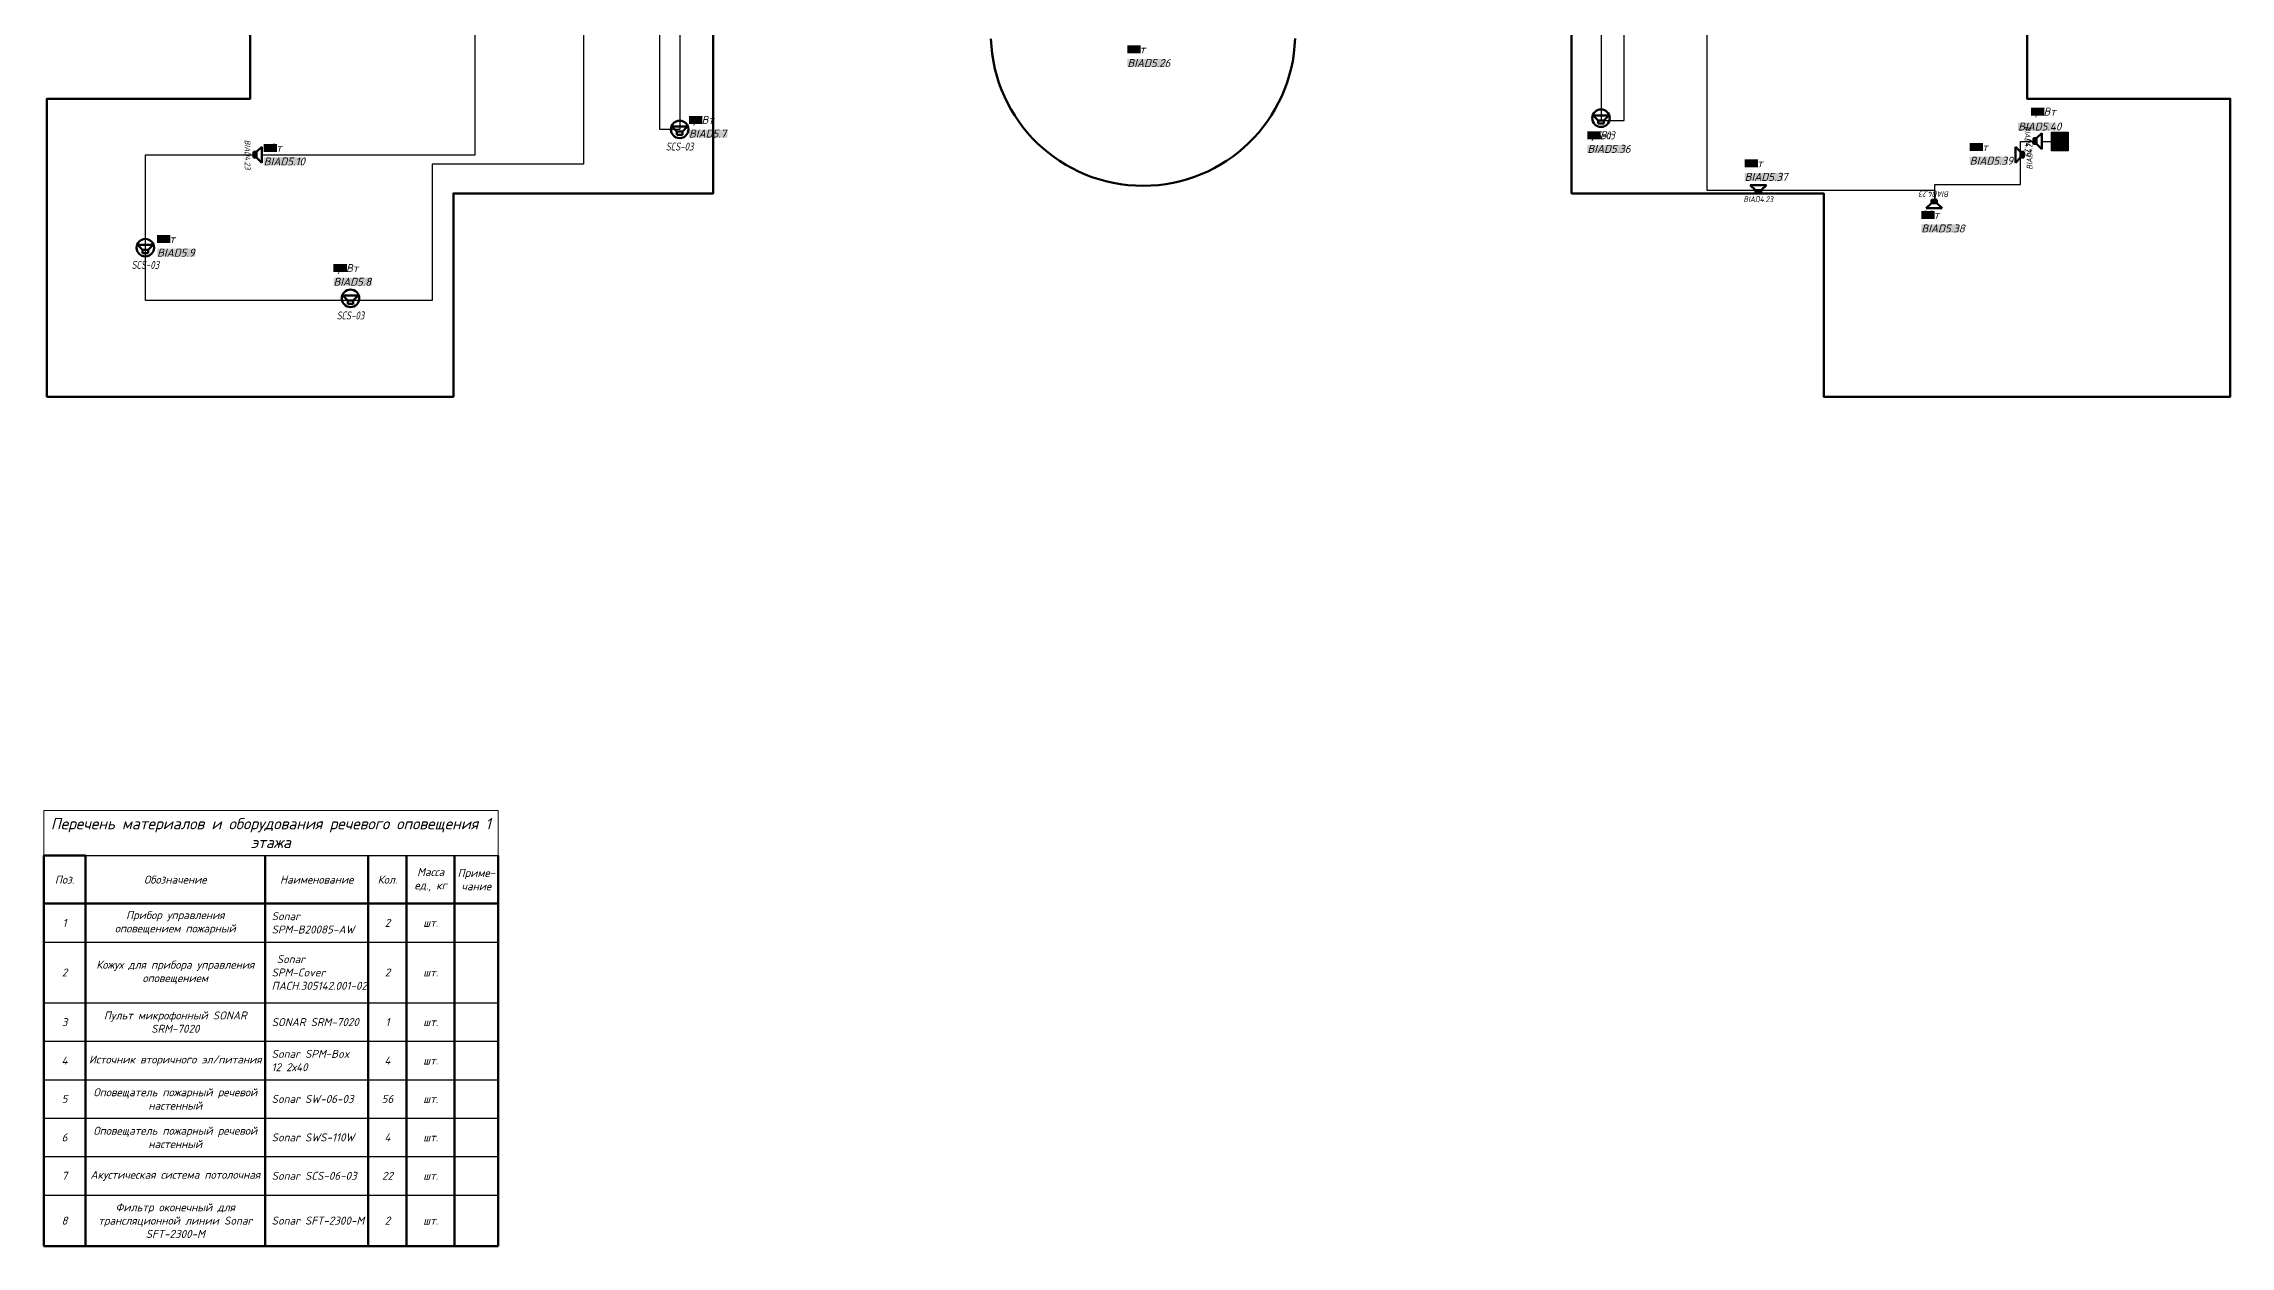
# Model space of a CAD drawing. Extents: x -152830 to 1281226, y -304852 to -2349.
# Drawn here: x 339061 to 407376, y -150558 to -113005 of the extents above; entities that cross this region are included whole.
import ezdxf
from ezdxf.enums import TextEntityAlignment as Align

# ---------------------------------------------------------------- set-up
doc = ezdxf.new("R2010")
doc.units = 0
doc.header["$LTSCALE"] = 100
doc.linetypes.add('CONTI', pattern=[0])
doc.layers.get('Defpoints').update_dxf_attribs({"color": 42})
doc.layers.add('_1', color=7, linetype='Continuous')
doc.layers.add('_СОУЭ_Аннотации', color=7, linetype='Continuous')
for name, color, linetype, lineweight in [('_13_СОУЭ_линии', 5, 'Continuous', 70), ('_СОУЭ Оповещение_речевое', 7, 'Continuous', 30), ('НО Оповещатели Речь', 5, 'Continuous', 50)]:
    doc.layers.add(name, color=color, linetype=linetype, lineweight=lineweight)
doc.styles.add('OlympDesign', font='isocpeui.ttf', dxfattribs={"height": 250})
doc.linetypes.add('Открыто в трубе', pattern='A,2,[1,BDG_GOST,S=1,R=0,X=0,Y=0],-4', length=6)

# ---------------------------------------------------------------- blocks, each defined once
blk = doc.blocks.new('*U105')
at = {"layer": 'НО Оповещатели Речь', "color": 5}
for p, q in [((-84, -184), (-242, -26)), ((-242, -26), (242, -26)), ((-84, -184), (84, -184)), ((-84, -281), (-84, -184)), ((84, -281), (-84, -281)), ((84, -184), (242, -26)), ((84, -281), (84, -184))]:
    blk.add_line(p, q, dxfattribs=at)
blk.add_circle((0, -114), 273, dxfattribs=at)
at = {"layer": 'Defpoints', "lineweight": 50, "ltscale": 100, "style": 'OlympDesign', "width": 0.8}
blk.add_text('SСS-03', height=250, dxfattribs=at).set_placement((0, -649), align=Align.MIDDLE_CENTER)
blk = doc.blocks.new('SFT-2300-М')
at = {"true_color": 0xffffff}
h = blk.add_hatch(color=7, dxfattribs=at)
h.dxf.hatch_style = 1
h.paths.add_polyline_path([(250, 292), (-274, 292), (-274, -295), (250, -295)])
at = {"layer": '_1', "lineweight": 30}
h = blk.add_hatch(color=5, dxfattribs=at)
h.dxf.hatch_style = 1
h.paths.add_polyline_path([(177, -2, 1), (-202, -2, 1)])
at = {"color": 5, "lineweight": 30}
blk.add_lwpolyline([(-274, 292), (250, 292), (250, -295), (-274, -295)], close=True, dxfattribs=at)
blk.add_circle((-12, -2), 189, dxfattribs=at)
blk = doc.blocks.new('*U104')
at = {"color": 5}
blk.add_wipeout([(-348, 366), (348, 366), (121, 140), (121, 0), (-121, 0), (-121, 140)], dxfattribs=at).dxf.layer = 'НО Оповещатели Речь'
at = {"layer": 'НО Оповещатели Речь'}
h = blk.add_hatch(color=5, dxfattribs=at)
h.dxf.hatch_style = 1
h.set_gradient(color1=(0, 0, 255), color2=(0, 0, 255), tint=1)
h.paths.add_polyline_path([(-121, 0), (121, 0), (121, 140), (-121, 140)])
at = {"layer": 'НО Оповещатели Речь', "color": 5}
for p, q in [((-121, 140), (-348, 366)), ((-348, 366), (348, 366)), ((121, 140), (-121, 140)), ((-121, 140), (-121, 0)), ((-121, 0), (121, 0)), ((121, 140), (348, 366)), ((121, 0), (121, 140))]:
    blk.add_line(p, q, dxfattribs=at)
at = {"layer": 'Defpoints', "lineweight": 50, "ltscale": 100, "style": 'OlympDesign', "width": 0.8}
blk.add_text('BIAD4.23', height=250, dxfattribs=at).set_placement((0, -250), align=Align.MIDDLE_CENTER)
blk = doc.blocks.new('*T2330')
at = {"color": 0, "lineweight": 50, "transparency": 16777216}
for p, q in [((0, -1410), (1300, -1410)), ((0, -1410), (0, -13610)), ((1300, -1410), (1300, -13610)), ((6919, -1410), (6919, -13610)), ((10139, -1410), (10139, -13610)), ((11339, -1410), (11339, -13610)), ((12839, -1410), (12839, -13610)), ((14195, -1410), (14195, -13610)), ((0, -2910), (14195, -2910)), ((0, -13610), (14195, -13610))]:
    blk.add_line(p, q, dxfattribs=at)
at = {"color": 0, "linetype": 'ByBlock', "lineweight": -2, "transparency": 16777216}
for p, q in [((1300, -1410), (14195, -1410)), ((0, -6010), (1300, -6010)), ((1300, -7210), (12839, -7210)), ((1300, -8410), (12839, -8410))]:
    blk.add_line(p, q, dxfattribs=at)
at = {"color": 0, "lineweight": -2, "transparency": 16777216}
for p, q in [((0, -4110), (14195, -4110)), ((1300, -6010), (14195, -6010)), ((0, -7210), (1300, -7210)), ((12839, -7210), (14195, -7210)), ((0, -8410), (1300, -8410)), ((12839, -8410), (14195, -8410)), ((0, -9610), (14195, -9610)), ((0, -10810), (14195, -10810)), ((0, -12010), (14195, -12010))]:
    blk.add_line(p, q, dxfattribs=at)
at = {"layer": 'Defpoints', "color": 8, "linetype": 'ByBlock', "lineweight": 0, "transparency": 16777216}
for p, q in [((0, 0), (14195, 0)), ((0, 0), (0, -1410)), ((14195, 0), (14195, -1410))]:
    blk.add_line(p, q, dxfattribs=at)
at = {"color": 0, "transparency": 16777216, "style": 'OlympDesign'}
for s, insert, char_height, width, attachment_point in [('Перечень материалов и оборудования речевого оповещения 1 этажа', (7097, -705), 350, 13794.54, 5), ('Поз.', (650, -2160), 250, 900, 5), ('Обозначение', (4110, -2160), 250, 5219.44, 5), ('Наименование', (8529, -2160), 250, 2819.56, 5), ('Кол.', (10739, -2160), 250, 800, 5), ('Масса ед., кг', (12089, -2160), 250, 1100, 5), ('Приме- чание', (13517, -2160), 250, 955.55, 5), ('1', (650, -3510), 250, 900, 5), ('Прибор управления оповещением пожарный ', (4110, -3510), 250, 5219.44, 5), ('Sonar  SPM-B20085-AW', (7119, -3510), 250, 2819.56, 4), ('2', (10739, -3510), 250, 800, 5), ('шт.', (12089, -3510), 250, 1100, 5), ('Кожух для прибора управления оповещением', (4110, -5060), 250, 5219.44, 5), (' Sonar SPM-Cover ПАСН.305142.001-02', (7119, -5060), 250, 2819.56, 4), ('2', (650, -5060), 250, 900, 5), ('2', (10739, -5060), 250, 800, 5), ('шт.', (12089, -5060), 250, 1100, 5), ('3', (650, -6610), 250, 900, 5), ('Пульт микрофонный SONAR SRM-7020', (4110, -6610), 250, 5219.44, 5), ('SONAR SRM-7020', (7119, -6610), 250, 2819.56, 4), ('1', (10739, -6610), 250, 800, 5), ('шт.', (12089, -6610), 250, 1100, 5), ('Sonar SPM-Box 12 2х40', (7119, -7810), 250, 2819.56, 4), ('4', (650, -7810), 250, 900, 5), ('Источник вторичного эл/питания ', (4110, -7810), 250, 5219.44, 5), ('4', (10739, -7810), 250, 800, 5), ('шт.', (12089, -7810), 250, 1100, 5), ('Оповещатель пожарный речевой настенный ', (4110, -9010), 250, 5219.44, 5), ('5', (650, -9010), 250, 900, 5), ('Sonar SW-06-03', (7119, -9010), 250, 2819.56, 4), ('56', (10739, -9010), 250, 800, 5), ('шт.', (12089, -9010), 250, 1100, 5), ('6', (650, -10210), 250, 900, 5), ('Оповещатель пожарный речевой настенный ', (4110, -10210), 250, 5219.44, 5), ('Sonar SWS-110W', (7119, -10210), 250, 2819.56, 4), ('4', (10739, -10210), 250, 800, 5), ('шт.', (12089, -10210), 250, 1100, 5), ('7', (650, -11410), 250, 900, 5), ('Акустическая система потолочная', (4110, -11410), 250, 5219.44, 5), ('Sonar SCS-06-03', (7119, -11410), 250, 2819.56, 4), ('22', (10739, -11410), 250, 800, 5), ('шт.', (12089, -11410), 250, 1100, 5), ('Фильтр оконечный для трансляционной линии Sonar SFT-2300-М', (4110, -12810), 250, 5219.44, 5), ('8', (650, -12810), 250, 900, 5), ('Sonar SFT-2300-М', (7119, -12810), 250, 2819.56, 4), ('2', (10739, -12810), 250, 800, 5), ('шт.', (12089, -12810), 250, 1100, 5)]:
    blk.add_mtext(s, dxfattribs=dict(at, insert=insert, char_height=char_height, width=width, attachment_point=attachment_point))

msp = doc.modelspace()

# ---------------------------------------------------------------- linework, layer by layer
at = {"layer": '_13_СОУЭ_линии', "color": 5, "lineweight": 30}
for points in [[(355925.30438, -112487.877842), (355925.30438, -116764.360009), (351201.850978, -116764.360009), (351201.850978, -121024.80017), (342235.704075, -121024.80017), (342235.704075, -116469.809546), (352544.20458, -116469.809546), (352544.20458, -108315.893431)], [(387715.187821, -111732.271379), (387715.187821, -115399.175756), (388434.070958, -115399.175756), (388434.070958, -112146.388082)], [(358929.596548, -112081.953777), (358929.596548, -115679.792395), (358314.040158, -115679.792395), (358314.040158, -112487.877842)], [(391019.431624, -112146.388082), (391019.431624, -117579.42613), (398143.170215, -117579.42613), (398143.170215, -117811.028176), (398143.170215, -117908.014235), (398143.170215, -117398.83796), (400820.220232, -117398.83796), (400820.220232, -116057.197479), (401790.75006, -116057.197479)]]:
    msp.add_lwpolyline(points, dxfattribs=at)
at = {"layer": '_СОУЭ_Аннотации', "color": 67, "linetype": 'CONTI', "lineweight": 60, "ltscale": 100, "true_color": 0x727430}
for points in [[(345510.687821, -96849.809572), (345510.687821, -114719.809572), (339160.687821, -114719.809572), (339160.687821, -124029.809572), (351860.687821, -124029.809572), (351860.687821, -117679.809572), (359980.687821, -117679.809572), (359980.687821, -112489.809572)], [(386795.687821, -112489.809572), (386795.687821, -117679.809572), (394675.687821, -117679.809572), (394675.687821, -124029.809572), (407375.687821, -124029.809572), (407375.687821, -114719.809572), (401025.687821, -114719.809572), (401025.687821, -97469.419356)]]:
    msp.add_lwpolyline(points, dxfattribs=at)
msp.add_lwpolyline([(368654.191277, -112849.809572, 0.9672928102), (378157.184366, -112839.809572)], format="xyb", dxfattribs=at)

# ---------------------------------------------------------------- block references
for name, p in [('SFT-2300-М', (402065.150951, -116055.593066)), ('*T2330', (339060.687821, -136948.565035))]:
    msp.add_blockref(name, p)
at = {"layer": '_СОУЭ Оповещение_речевое', "color": 4, "lineweight": 50}
for p in [(358929.596548, -115566.105765), (387715.187821, -115215.498211), (342235.704075, -119261.122942), (348645.687821, -120841.122625)]:
    msp.add_blockref('*U105', p, dxfattribs=at)

# ---------------------------------------------------------------- texts
at = {"layer": '_СОУЭ_Аннотации', "color": 7, "linetype": 'Открыто в трубе', "lineweight": 60, "ltscale": 100, "char_height": 250, "width": 418.76026667, "attachment_point": 1, "style": 'OlympDesign', "bg_fill": 1, "box_fill_scale": 1, "bg_fill_color": 7, "bg_fill_true_color": 16777215, "bg_fill_transparency": 0}
for s, insert in [('3Вт', (372916.309188, -113056.974787, 0)), ('1,5Вт', (359219.77117, -115259.323252)), ('1,5Вт', (401149.127568, -114998.100949, 0)), ('1,5Вт', (387288.996281, -115736.286256)), ('6Вт', (399235.443529, -116107.854162, 0)), ('6Вт', (392202.517529, -116611.277551, 0)), ('3Вт', (342602.625802, -118978.642243)), ('1,5Вт', (348112.44343, -119887.211878))]:
    msp.add_mtext(s, dxfattribs=dict(at, insert=insert))
at = {"layer": '_СОУЭ_Аннотации', "char_height": 250, "width": 1197.06228103, "attachment_point": 1, "style": 'OlympDesign', "bg_fill": 1, "box_fill_scale": 1, "bg_fill_color": 7, "bg_fill_true_color": 16777215, "bg_fill_transparency": 0}
for s, insert in [('BIAD5.26', (372918.640081, -113482.33427, 0)), ('BIAD5.7', (359222.102062, -115684.682736, 0)), ('BIAD5.36', (387291.327174, -116161.645739, 0)), ('BIAD5.38', (397725.887096, -118648.149069, 0)), ('BIAD5.9', (342604.956695, -119404.001726, 0)), ('BIAD5.8', (348114.774323, -120312.571361, 0))]:
    msp.add_mtext(s, dxfattribs=dict(at, insert=insert))

# ---------------------------------------------------------------- next in the draw order: block references
at = {"layer": '_СОУЭ Оповещение_речевое', "color": 4, "lineweight": 50, "xscale": 0.71930163509888, "yscale": 0.71930163509888, "zscale": 0.71930163509888}
for p, rotation in [((345610.687821, -116469.809546), 270), ((401225.687821, -116043.3263), 269.9999999999999), ((398125.687906, -117879.809572), 179.9999999999999)]:
    msp.add_blockref('*U104', p, dxfattribs=dict(at, rotation=rotation))
msp.add_blockref('*U104', (392630.687821, -117679.809572), dxfattribs=at)

# ---------------------------------------------------------------- next in the draw order: block references
at = {"layer": '_СОУЭ Оповещение_речевое', "color": 4, "lineweight": 50, "xscale": 0.71930163509888, "yscale": 0.71930163509888, "zscale": 0.71930163509888, "rotation": 90}
msp.add_blockref('*U104', (400925.687821, -116469.809546), dxfattribs=at)

# ---------------------------------------------------------------- next in the draw order: texts
at = {"layer": '_СОУЭ_Аннотации', "color": 7, "linetype": 'Открыто в трубе', "lineweight": 60, "ltscale": 100, "char_height": 250, "width": 418.76026667, "attachment_point": 1, "style": 'OlympDesign', "bg_fill": 1, "box_fill_scale": 1, "bg_fill_color": 7, "bg_fill_true_color": 16777215, "bg_fill_transparency": 0}
for s, insert in [('6Вт', (345933.387837, -116130.353605, 0)), ('3Вт', (397723.556204, -118222.789586, 0))]:
    msp.add_mtext(s, dxfattribs=dict(at, insert=insert))
at = {"layer": '_СОУЭ_Аннотации', "char_height": 250, "width": 1197.06228103, "attachment_point": 1, "style": 'OlympDesign', "bg_fill": 1, "box_fill_scale": 1, "bg_fill_color": 7, "bg_fill_true_color": 16777215, "bg_fill_transparency": 0}
for s, insert in [('BIAD5.40', (400746.882357, -115464.360235, 0)), ('BIAD5.10', (345935.718729, -116555.713088, 0)), ('BIAD5.37', (392204.848422, -117036.637034, 0))]:
    msp.add_mtext(s, dxfattribs=dict(at, insert=insert))

# ---------------------------------------------------------------- next in the draw order: texts
at = {"layer": '_СОУЭ_Аннотации', "insert": (399237.774422, -116533.213645, 0), "char_height": 250, "width": 1197.06228103, "attachment_point": 1, "style": 'OlympDesign', "bg_fill": 1, "box_fill_scale": 1, "bg_fill_color": 7, "bg_fill_true_color": 16777215, "bg_fill_transparency": 0}
msp.add_mtext('BIAD5.39', dxfattribs=at)

doc.saveas('drawing.dxf')
